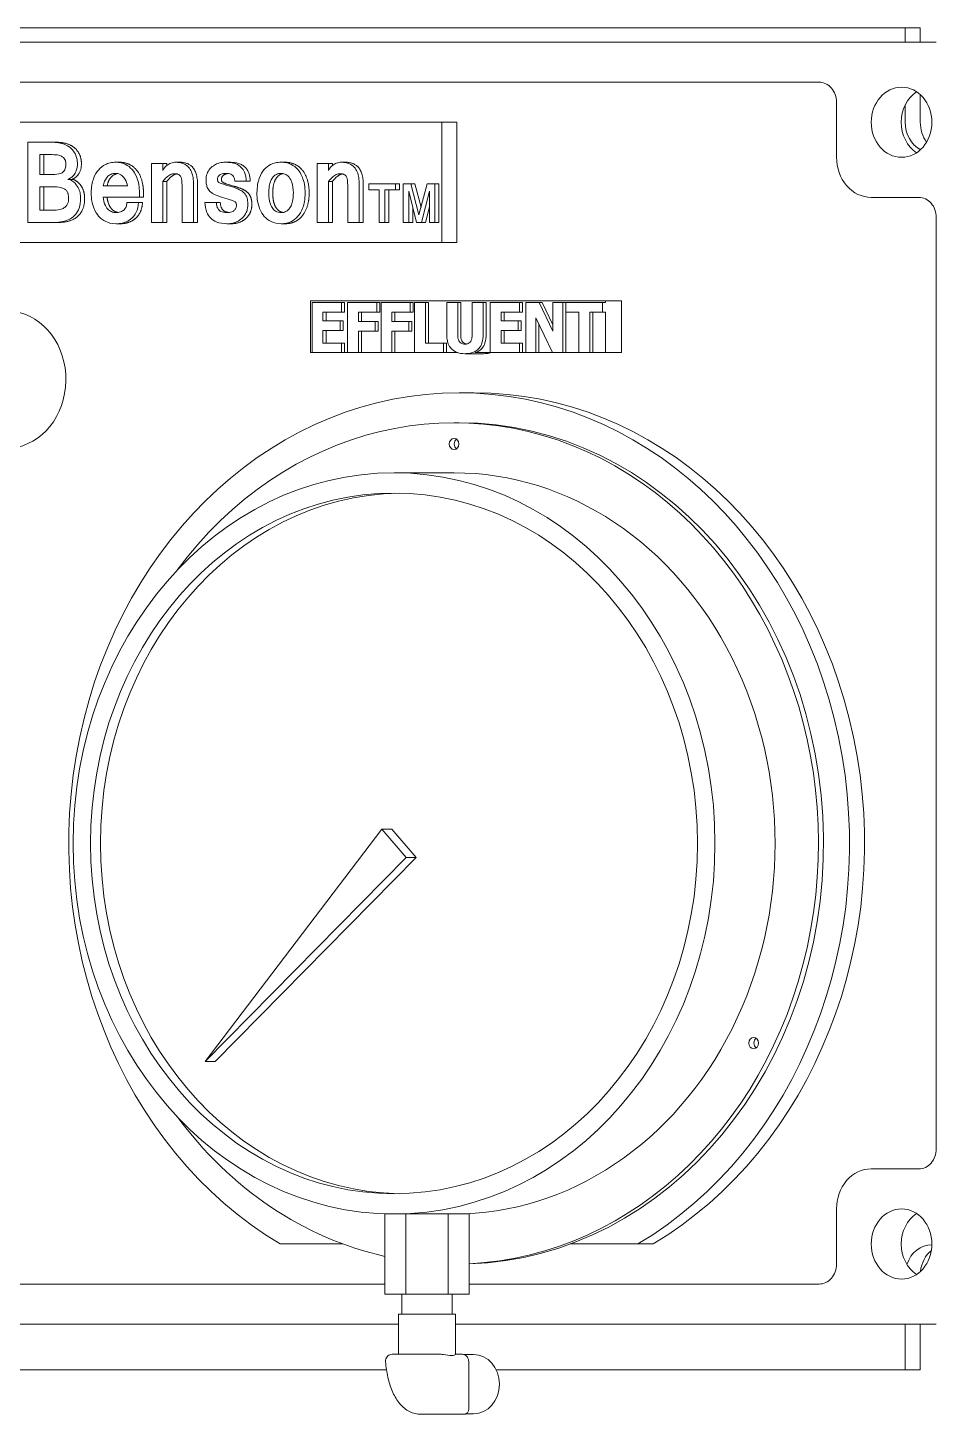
# Model space of a CAD drawing. Header units: inches. Extents: x 12 to 318, y 5 to 204.
# Drawn here: x 233.8 to 239.47, y 79.27 to 87.92 of the extents above; entities that cross this region are included whole.
import ezdxf

# ---------------------------------------------------------------- set-up
doc = ezdxf.new("R2010")
doc.units = ezdxf.units.IN
doc.header["$LTSCALE"] = 9.5
doc.header["$MEASUREMENT"] = 0
doc.layers.add('Visible', color=7, linetype='Continuous', lineweight=18)

msp = doc.modelspace()

# ---------------------------------------------------------------- linework, layer by layer
at = {"layer": 'Visible'}
for p, q in [((239.278264, 87.924298), (228.193139, 87.924298)), ((239.278264, 87.834298), (239.278264, 87.924298)), ((239.278264, 87.924298), (239.372014, 87.924298)), ((239.372014, 87.924298), (239.372014, 87.834298)), ((227.780472, 87.834298), (239.471815, 87.834298)), ((228.511181, 87.584263), (238.741106, 87.584263)), ((239.372014, 87.50661), (239.372014, 87.334298)), ((238.849359, 87.459263), (238.849359, 87.115548)), ((239.278264, 87.334298), (239.278264, 87.442702)), ((230.865688, 87.334263), (236.3866, 87.334263)), ((236.3866, 87.334263), (236.3866, 86.584263)), ((236.48035, 87.334263), (236.3866, 87.334263)), ((236.48035, 87.334263), (236.48035, 86.584263)), ((233.80454, 87.209263), (233.80454, 86.709263)), ((233.961003, 87.209263), (233.80454, 87.209263)), ((233.877731, 87.13234), (233.955744, 87.13234)), ((233.877731, 87.008352), (233.877731, 87.13234)), ((233.902731, 87.13234), (233.902731, 87.008352)), ((233.986003, 87.209263), (233.961003, 87.209263)), ((234.375001, 87.084769), (234.350001, 87.084769)), ((234.646086, 87.076672), (234.574648, 87.076672)), ((234.574648, 87.076672), (234.574648, 86.709263)), ((234.646086, 87.032643), (234.646086, 87.076672)), ((234.671086, 87.076672), (234.646086, 87.076672)), ((234.671086, 87.076672), (234.671086, 87.065385)), ((234.751728, 87.084769), (234.726728, 87.084769)), ((235.061838, 87.084769), (235.036838, 87.084769)), ((235.408762, 87.084769), (235.383762, 87.084769)), ((235.679847, 87.076672), (235.608409, 87.076672)), ((235.608409, 87.076672), (235.608409, 86.709263)), ((235.704847, 87.076672), (235.679847, 87.076672)), ((235.679847, 87.032643), (235.679847, 87.076672)), ((235.704847, 87.076672), (235.704847, 87.065385)), ((235.785489, 87.084769), (235.760489, 87.084769)), ((233.960565, 87.008352), (233.877731, 87.008352)), ((234.079211, 86.978007), (234.054211, 86.978007)), ((234.646086, 86.709263), (234.646086, 86.964829)), ((234.671086, 86.964829), (234.646086, 86.964829)), ((234.671086, 86.964829), (234.671086, 86.709263)), ((235.095566, 86.96736), (235.166128, 86.96736)), ((235.191128, 86.96736), (235.166128, 86.96736)), ((235.704847, 86.964829), (235.679847, 86.964829)), ((235.679847, 86.709263), (235.679847, 86.964829)), ((235.704847, 86.964829), (235.704847, 86.709263)), ((233.877731, 86.931935), (233.961003, 86.931935)), ((233.877731, 86.786186), (233.877731, 86.931935)), ((233.902731, 86.931935), (233.902731, 86.786186)), ((234.425822, 86.936995), (234.27418, 86.936995)), ((234.500329, 86.867663), (234.500329, 86.892461)), ((234.525329, 86.892461), (234.525329, 86.867663)), ((234.765734, 86.943574), (234.765734, 86.709263)), ((234.837611, 86.709263), (234.837611, 86.946105)), ((234.862611, 86.946105), (234.862611, 86.709263)), ((235.799495, 86.943574), (235.799495, 86.709263)), ((235.871372, 86.709263), (235.871372, 86.946105)), ((235.896372, 86.946105), (235.896372, 86.709263)), ((236.097579, 86.949263), (235.930755, 86.949263)), ((235.930755, 86.949263), (235.930755, 86.91234)), ((235.930755, 86.91234), (235.99639, 86.91234)), ((235.99639, 86.91234), (235.99639, 86.709263)), ((236.031522, 86.91234), (236.097579, 86.91234)), ((236.031522, 86.709263), (236.031522, 86.91234)), ((236.056522, 86.91234), (236.056522, 86.709263)), ((236.122579, 86.949263), (236.097579, 86.949263)), ((236.097579, 86.91234), (236.097579, 86.949263)), ((236.122579, 86.91234), (236.097579, 86.91234)), ((236.122579, 86.949263), (236.122579, 86.91234)), ((236.193724, 86.949263), (236.146601, 86.949263)), ((236.146601, 86.949263), (236.146601, 86.709263)), ((236.18026, 86.905052), (236.229487, 86.709263)), ((236.18026, 86.709263), (236.18026, 86.905052)), ((236.218724, 86.949263), (236.193724, 86.949263)), ((236.244423, 86.75736), (236.193724, 86.949263)), ((236.218724, 86.949263), (236.257026, 86.804284)), ((236.295964, 86.949263), (236.244423, 86.75736)), ((236.25957, 86.709263), (236.309007, 86.905052)), ((236.342877, 86.949263), (236.295964, 86.949263)), ((236.309007, 86.905052), (236.309007, 86.709263)), ((236.367877, 86.949263), (236.342877, 86.949263)), ((236.342877, 86.709263), (236.342877, 86.949263)), ((236.367877, 86.949263), (236.367877, 86.709263)), ((233.968892, 86.786186), (233.877731, 86.786186)), ((234.273304, 86.867663), (234.500329, 86.867663)), ((234.494631, 86.833757), (234.42144, 86.833757)), ((234.519631, 86.833757), (234.494631, 86.833757)), ((234.525329, 86.867663), (234.500329, 86.867663)), ((234.979862, 86.833757), (234.908424, 86.833757)), ((235.004862, 86.833757), (234.979862, 86.833757)), ((236.20526, 86.80562), (236.20526, 86.709263)), ((236.309007, 86.806043), (236.28457, 86.709263)), ((239.065866, 86.865548), (239.363532, 86.865548)), ((233.80454, 86.709263), (233.968892, 86.709263)), ((233.993892, 86.709263), (233.968892, 86.709263)), ((234.380261, 86.701166), (234.355261, 86.701166)), ((234.574648, 86.709263), (234.646086, 86.709263)), ((234.671086, 86.709263), (234.646086, 86.709263)), ((234.765734, 86.709263), (234.837611, 86.709263)), ((234.862611, 86.709263), (234.837611, 86.709263)), ((235.07148, 86.701166), (235.04648, 86.701166)), ((235.408762, 86.701166), (235.383762, 86.701166)), ((235.608409, 86.709263), (235.679847, 86.709263)), ((235.704847, 86.709263), (235.679847, 86.709263)), ((235.799495, 86.709263), (235.871372, 86.709263)), ((235.896372, 86.709263), (235.871372, 86.709263)), ((235.99639, 86.709263), (236.031522, 86.709263)), ((236.056522, 86.709263), (236.031522, 86.709263)), ((236.146601, 86.709263), (236.18026, 86.709263)), ((236.20526, 86.709263), (236.18026, 86.709263)), ((236.229487, 86.709263), (236.25957, 86.709263)), ((236.28457, 86.709263), (236.25957, 86.709263)), ((236.309007, 86.709263), (236.342877, 86.709263)), ((236.367877, 86.709263), (236.342877, 86.709263)), ((239.471785, 86.740548), (239.471785, 80.928048)), ((236.3866, 86.584263), (231.786123, 86.584263)), ((236.48035, 86.584263), (236.3866, 86.584263)), ((235.56842, 86.219263), (237.408724, 86.219263)), ((235.56842, 85.896763), (235.56842, 86.219263)), ((235.760988, 86.209763), (235.577787, 86.209763)), ((235.577787, 86.209763), (235.577787, 85.896763)), ((235.779738, 86.209763), (235.760988, 86.209763)), ((235.760988, 86.150156), (235.760988, 86.209763)), ((235.779738, 86.150156), (235.779738, 86.209763)), ((235.980552, 86.209763), (235.799109, 86.209763)), ((235.799109, 86.209763), (235.799109, 85.896763)), ((235.999302, 86.209763), (235.980552, 86.209763)), ((235.980552, 86.150156), (235.980552, 86.209763)), ((235.999302, 86.150156), (235.999302, 86.209763)), ((236.189132, 86.209763), (236.007689, 86.209763)), ((236.007689, 86.209763), (236.007689, 85.896763)), ((236.207882, 86.209763), (236.189132, 86.209763)), ((236.189132, 86.150156), (236.189132, 86.209763)), ((236.207882, 86.150156), (236.207882, 86.209763)), ((236.284366, 86.209763), (236.21627, 86.209763)), ((236.21627, 86.209763), (236.21627, 85.896763)), ((236.303116, 86.209763), (236.284366, 86.209763)), ((236.284366, 85.95637), (236.284366, 86.209763)), ((236.303116, 85.95637), (236.303116, 86.209763)), ((236.485698, 86.209763), (236.417602, 86.209763)), ((236.417602, 86.209763), (236.417602, 86.009889)), ((236.504448, 86.209763), (236.485698, 86.209763)), ((236.485698, 86.014455), (236.485698, 86.209763)), ((236.504448, 86.014455), (236.504448, 86.209763)), ((236.644735, 86.209763), (236.576639, 86.209763)), ((236.576639, 86.209763), (236.576639, 86.014455)), ((236.644735, 86.010143), (236.644735, 86.209763)), ((236.663485, 86.209763), (236.644735, 86.209763)), ((236.663485, 86.010143), (236.663485, 86.209763)), ((236.872207, 86.209763), (236.689007, 86.209763)), ((236.689007, 86.209763), (236.689007, 85.896763)), ((236.890957, 86.209763), (236.872207, 86.209763)), ((236.872207, 86.150156), (236.872207, 86.209763)), ((236.890957, 86.150156), (236.890957, 86.209763)), ((236.9938, 86.209763), (236.910328, 86.209763)), ((236.910328, 86.209763), (236.910328, 85.896763)), ((237.01255, 86.209763), (236.9938, 86.209763)), ((237.080348, 86.030434), (236.9938, 86.209763)), ((237.080348, 86.069285), (237.01255, 86.209763)), ((237.142513, 86.209763), (237.080348, 86.209763)), ((237.080348, 86.209763), (237.080348, 86.030434)), ((237.161263, 86.209763), (237.142513, 86.209763)), ((237.142513, 85.896763), (237.142513, 86.209763)), ((237.161263, 85.896763), (237.161263, 86.209763)), ((237.389974, 86.209763), (237.161523, 86.209763)), ((237.161523, 86.209763), (237.161523, 86.150156)), ((237.408724, 86.209763), (237.389974, 86.209763)), ((237.389974, 86.150156), (237.389974, 86.209763)), ((237.408724, 86.219263), (237.408724, 86.209763)), ((237.508724, 86.219263), (237.408724, 86.219263)), ((237.508724, 86.219263), (237.508724, 86.209763)), ((237.508724, 86.209763), (237.508724, 85.896763)), ((235.645444, 86.095114), (235.645444, 86.150156)), ((235.645444, 86.150156), (235.760988, 86.150156)), ((235.751981, 86.095114), (235.645444, 86.095114)), ((235.664194, 86.095114), (235.664194, 86.150156)), ((235.770731, 86.095114), (235.751981, 86.095114)), ((235.751981, 86.035507), (235.751981, 86.095114)), ((235.779738, 86.150156), (235.760988, 86.150156)), ((235.770731, 86.035507), (235.770731, 86.095114)), ((235.866765, 86.091056), (235.866765, 86.150156)), ((235.866765, 86.150156), (235.980552, 86.150156)), ((235.885515, 86.091056), (235.885515, 86.150156)), ((235.999302, 86.150156), (235.980552, 86.150156)), ((236.075346, 86.150156), (236.189132, 86.150156)), ((236.075346, 86.091056), (236.075346, 86.150156)), ((236.094096, 86.091056), (236.094096, 86.150156)), ((236.207882, 86.150156), (236.189132, 86.150156)), ((236.756663, 86.095114), (236.756663, 86.150156)), ((236.756663, 86.150156), (236.872207, 86.150156)), ((236.8632, 86.095114), (236.756663, 86.095114)), ((236.775413, 86.095114), (236.775413, 86.150156)), ((236.88195, 86.095114), (236.8632, 86.095114)), ((236.8632, 86.035507), (236.8632, 86.095114)), ((236.890957, 86.150156), (236.872207, 86.150156)), ((236.88195, 86.035507), (236.88195, 86.095114)), ((236.972493, 85.896763), (236.972493, 86.114899)), ((236.972493, 86.114899), (237.077053, 85.896763)), ((237.161523, 86.150156), (237.241701, 86.150156)), ((237.241701, 86.150156), (237.241701, 85.896763)), ((237.309797, 85.896763), (237.309797, 86.150156)), ((237.309797, 86.150156), (237.389974, 86.150156)), ((237.328547, 85.896763), (237.328547, 86.150156)), ((237.408724, 86.150156), (237.389974, 86.150156)), ((237.408724, 86.150156), (237.408724, 85.896763)), ((235.645444, 85.95637), (235.645444, 86.035507)), ((235.645444, 86.035507), (235.751981, 86.035507)), ((235.664194, 85.95637), (235.664194, 86.035507)), ((235.770731, 86.035507), (235.751981, 86.035507)), ((235.971545, 86.091056), (235.866765, 86.091056)), ((235.866765, 85.896763), (235.866765, 86.031449)), ((235.866765, 86.031449), (235.971545, 86.031449)), ((235.885515, 85.896763), (235.885515, 86.031449)), ((235.971545, 86.031449), (235.971545, 86.091056)), ((235.990295, 86.091056), (235.971545, 86.091056)), ((235.990295, 86.031449), (235.971545, 86.031449)), ((235.990295, 86.031449), (235.990295, 86.091056)), ((236.180126, 86.091056), (236.075346, 86.091056)), ((236.075346, 85.896763), (236.075346, 86.031449)), ((236.075346, 86.031449), (236.180126, 86.031449)), ((236.094096, 85.896763), (236.094096, 86.031449)), ((236.180126, 86.031449), (236.180126, 86.091056)), ((236.198876, 86.091056), (236.180126, 86.091056)), ((236.198876, 86.031449), (236.180126, 86.031449)), ((236.198876, 86.031449), (236.198876, 86.091056)), ((236.756663, 86.035507), (236.8632, 86.035507)), ((236.756663, 85.95637), (236.756663, 86.035507)), ((236.775413, 85.95637), (236.775413, 86.035507)), ((236.88195, 86.035507), (236.8632, 86.035507)), ((236.991243, 85.896763), (236.991243, 86.075782)), ((235.760988, 85.95637), (235.645444, 85.95637)), ((235.760988, 85.896763), (235.760988, 85.95637)), ((235.779738, 85.95637), (235.760988, 85.95637)), ((235.779738, 85.896763), (235.779738, 85.95637)), ((236.397054, 85.95637), (236.284366, 85.95637)), ((236.415804, 85.95637), (236.397054, 85.95637)), ((236.397054, 85.896763), (236.397054, 85.95637)), ((236.415804, 85.896763), (236.415804, 85.95637)), ((236.872207, 85.95637), (236.756663, 85.95637)), ((236.890957, 85.95637), (236.872207, 85.95637)), ((236.872207, 85.896763), (236.872207, 85.95637)), ((236.890957, 85.896763), (236.890957, 85.95637)), ((235.577787, 85.896763), (235.56842, 85.896763)), ((235.577787, 85.896763), (235.760988, 85.896763)), ((235.779738, 85.896763), (235.760988, 85.896763)), ((235.799109, 85.896763), (235.779738, 85.896763)), ((235.799109, 85.896763), (235.866765, 85.896763)), ((235.885515, 85.896763), (235.866765, 85.896763)), ((236.007689, 85.896763), (235.885515, 85.896763)), ((236.007689, 85.896763), (236.075346, 85.896763)), ((236.094096, 85.896763), (236.075346, 85.896763)), ((236.21627, 85.896763), (236.094096, 85.896763)), ((236.21627, 85.896763), (236.397054, 85.896763)), ((236.415804, 85.896763), (236.397054, 85.896763)), ((236.485722, 85.896763), (236.415804, 85.896763)), ((236.649918, 85.890168), (236.531168, 85.890168)), ((236.689007, 85.896763), (236.595881, 85.896763)), ((236.689007, 85.896763), (236.872207, 85.896763)), ((236.890957, 85.896763), (236.872207, 85.896763)), ((236.910328, 85.896763), (236.890957, 85.896763)), ((236.910328, 85.896763), (236.972493, 85.896763)), ((236.991243, 85.896763), (236.972493, 85.896763)), ((237.077053, 85.896763), (236.991243, 85.896763)), ((237.077053, 85.896763), (237.142513, 85.896763)), ((237.161263, 85.896763), (237.142513, 85.896763)), ((237.241701, 85.896763), (237.161263, 85.896763)), ((237.241701, 85.896763), (237.309797, 85.896763)), ((237.328547, 85.896763), (237.309797, 85.896763)), ((237.408724, 85.896763), (237.328547, 85.896763)), ((237.414974, 85.896763), (237.408724, 85.896763)), ((237.508724, 85.896763), (237.414974, 85.896763)), ((236.588572, 85.646763), (236.494822, 85.646763)), ((236.494822, 85.459263), (236.463572, 85.459263)), ((236.463572, 85.146763), (236.088572, 85.146763)), ((234.9097, 81.473018), (236.012026, 82.922651)), ((236.074526, 82.922651), (236.012026, 82.922651)), ((236.012026, 82.922651), (236.165119, 82.745874)), ((236.074526, 82.922651), (236.227619, 82.745874)), ((236.165119, 82.745874), (234.9097, 81.473018)), ((236.227619, 82.745874), (234.9722, 81.473018)), ((236.227619, 82.745874), (236.165119, 82.745874)), ((234.9722, 81.473018), (234.9097, 81.473018)), ((239.363532, 80.803048), (239.065866, 80.803048)), ((236.088572, 80.521763), (236.032031, 80.521763)), ((236.032031, 80.521763), (236.032031, 80.021763)), ((236.163146, 80.521763), (236.088572, 80.521763)), ((236.163146, 80.521763), (236.163146, 80.021763)), ((236.425378, 80.521763), (236.163146, 80.521763)), ((236.425378, 80.521763), (236.425378, 80.021763)), ((236.556494, 80.521763), (236.425378, 80.521763)), ((236.556494, 80.521763), (236.556494, 80.021763)), ((238.849359, 80.553048), (238.849359, 80.209333)), ((235.770224, 80.334333), (235.378856, 80.334333)), ((237.610788, 80.334333), (237.188171, 80.334333)), ((237.704538, 80.334333), (237.610788, 80.334333)), ((236.032031, 80.084333), (230.819136, 80.084333)), ((238.741106, 80.084333), (236.556494, 80.084333)), ((236.032031, 80.021763), (236.163146, 80.021763)), ((236.137282, 80.021763), (236.137282, 79.896763)), ((236.163146, 80.021763), (236.425378, 80.021763)), ((236.425378, 80.021763), (236.556494, 80.021763)), ((236.451243, 80.021763), (236.451243, 79.896763)), ((236.471761, 79.896763), (236.116763, 79.896763)), ((236.116763, 79.896763), (236.116763, 79.646763)), ((236.471761, 79.896763), (236.471761, 79.646113)), ((236.116763, 79.834298), (230.734404, 79.834298)), ((239.471815, 79.834298), (236.471761, 79.834298)), ((239.278264, 79.549298), (239.278264, 79.834298)), ((239.372014, 79.834298), (239.372014, 79.549298)), ((236.185875, 79.646763), (236.080958, 79.646763)), ((236.331641, 79.646763), (236.226724, 79.646763)), ((236.368226, 79.646763), (236.331641, 79.646763)), ((236.50822, 79.646763), (236.471761, 79.646763)), ((236.523216, 79.644522), (236.585378, 79.644522)), ((230.988239, 79.549298), (236.041097, 79.549298)), ((236.55447, 79.600513), (236.55447, 79.301829)), ((236.725596, 79.549298), (239.278264, 79.549298)), ((239.372014, 79.549298), (239.278264, 79.549298)), ((236.252805, 79.271763), (236.523342, 79.271763)), ((236.535746, 79.274003), (236.585378, 79.274003))]:
    msp.add_line(p, q, dxfattribs=at)
for centre, major_axis, start_param, end_param in [((238.741106, 87.459263), (0, 0.125), 4.71238898, 6.28318531), ((239.442809, 87.334298), (0, -0.21875), 3.65927979, 5.76549818), ((239.442809, 87.334298), (0, 0.19), 1.57079633, 2.70051266), ((239.536559, 87.334298), (0, -0.19), 4.71238898, 5.42078639), ((239.065866, 87.115548), (0, -0.25), 4.71238898, 6.28318531), ((239.363532, 86.740548), (0, 0.125), 4.71238898, 6.28318531), ((233.669475, 85.728872), (0, 0.42942), 3.2341876, 6.15298238), ((236.463572, 82.834263), (0, 2.625), 3.1824788, 7.14836042), ((236.494822, 82.834263), (0, 2.8125), 3.61752935, 8.94884126), ((236.588572, 82.834263), (0, 2.8125), 3.61752935, 6.28318531), ((236.494822, 82.834263), (0, 2.625), 3.1687243, 6.28318531), ((236.494822, 85.326659), (0, -0.035), 3.68317357, 5.74160439), ((236.463572, 82.834263), (0, 2.3125), 3.14159265, 6.28318531), ((236.151072, 82.834263), (0, 2.186419), 0.01650463, 3.12508802), ((238.36412, 81.588065), (0, -0.035), 3.68317357, 5.74160439), ((236.463572, 82.834263), (0, -2.625), 5.41801019, 6.09219719), ((239.363532, 80.928048), (0, -0.125), 0, 1.57079633), ((239.065866, 80.553048), (0, 0.25), 0, 1.57079633), ((239.442809, 80.334298), (0, -0.21875), 3.65927979, 5.76549818), ((239.442809, 80.139298), (0, 0.19), 6.27167868, 7.49153036), ((238.741106, 80.209333), (0, -0.125), 0, 1.57079633), ((239.536559, 80.139298), (0, -0.19), 3.75689632, 4.58638942), ((236.585378, 79.459263), (0, -0.18526), 0, 3.14159265)]:
    msp.add_ellipse(centre, major_axis=major_axis, ratio=0.8660254, start_param=start_param, end_param=end_param, dxfattribs=at)
for centre, major_axis in [((239.255309, 87.334298), (0, 0.21875)), ((236.463572, 85.326659), (0, -0.035)), ((236.088572, 82.834263), (0, 2.3125)), ((236.088572, 82.834263), (0, 2.186419)), ((238.33287, 81.588065), (0, -0.035)), ((239.255309, 80.334298), (0, 0.21875))]:
    msp.add_ellipse(centre, major_axis=major_axis, ratio=0.8660254, dxfattribs=at)
for points, degree, knots in [([(233.955744, 87.13234), (233.96884, 87.13234), (233.98355, 87.131475), (234.002784, 87.126904), (234.011462, 87.12429), (234.02461, 87.116124), (234.028338, 87.112316), (234.034657, 87.104076), (234.036591, 87.099322), (234.04005, 87.087536), (234.040768, 87.079085), (234.040768, 87.071105)], 3, [-0.217883978, -0.217883978, -0.217883978, -0.217883978, -0.151492323, -0.151492323, -0.118749394, -0.118749394, -0.094641913, -0.094641913, -0.060812242, -0.060812242, 0, 0, 0, 0]), ([(234.113083, 87.076672), (234.113083, 87.085345), (234.112399, 87.093968), (234.10946, 87.110647), (234.10729, 87.11856), (234.100202, 87.136984), (234.093145, 87.151016), (234.070029, 87.176233), (234.056083, 87.186535), (234.0203, 87.202501), (233.995156, 87.209263), (233.961003, 87.209263)], 3, [-1.37022204, -1.37022204, -1.37022204, -1.37022204, -1.13367687, -1.13367687, -0.90603204, -0.90603204, -0.58386018, -0.58386018, -0.30050429, -0.30050429, 0, 0, 0, 0]), ([(234.040768, 87.071105), (234.040768, 87.065012), (234.040323, 87.058824), (234.038186, 87.047681), (234.036657, 87.04265), (234.031944, 87.032855), (234.028725, 87.028436), (234.0214, 87.021735), (234.016095, 87.017901), (233.993626, 87.009868), (233.97688, 87.008352), (233.960565, 87.008352)], 3, [-0.570946972, -0.570946972, -0.570946972, -0.570946972, -0.453612383, -0.453612383, -0.351244571, -0.351244571, -0.237936486, -0.237936486, -0.143553355, -0.143553355, 0, 0, 0, 0]), ([(234.05304, 86.977987), (234.060293, 86.980861), (234.067354, 86.984477), (234.07993, 86.993198), (234.085465, 86.998103), (234.097387, 87.012133), (234.1027, 87.021684), (234.111259, 87.046439), (234.113083, 87.061598), (234.113083, 87.076672)], 3, [-0.332004447, -0.332004447, -0.332004447, -0.332004447, -0.264558277, -0.264558277, -0.202993513, -0.202993513, -0.114860808, -0.114860808, 0, 0, 0, 0]), ([(234.350001, 87.084769), (234.339172, 87.084769), (234.328402, 87.083656), (234.306237, 87.078586), (234.296475, 87.074785), (234.271527, 87.062385), (234.256796, 87.051071), (234.233923, 87.024402), (234.222394, 87.007157), (234.205796, 86.959933), (234.199674, 86.931601), (234.199674, 86.892967)], 3, [-1.49193162, -1.49193162, -1.49193162, -1.49193162, -1.29030138, -1.29030138, -1.0712515, -1.0712515, -0.64119148, -0.64119148, -0.29439022, -0.29439022, 0, 0, 0, 0]), ([(234.500329, 86.892461), (234.500329, 86.909937), (234.499086, 86.927467), (234.492669, 86.965014), (234.487678, 86.979903), (234.475251, 87.011653), (234.464838, 87.027346), (234.442661, 87.052984), (234.428398, 87.063732), (234.398297, 87.078022), (234.378094, 87.084769), (234.350001, 87.084769)], 3, [-0.953742878, -0.953742878, -0.953742878, -0.953742878, -0.864238922, -0.864238922, -0.757751945, -0.757751945, -0.52950742, -0.52950742, -0.247180323, -0.247180323, 0, 0, 0, 0]), ([(234.726728, 87.084769), (234.716307, 87.084769), (234.705922, 87.083308), (234.686687, 87.076486), (234.678144, 87.071532), (234.660414, 87.056105), (234.652455, 87.045061), (234.646086, 87.032643)], 3, [-0.286997863, -0.286997863, -0.286997863, -0.286997863, -0.195305384, -0.195305384, -0.109970073, -0.109970073, 0, 0, 0, 0]), ([(234.837611, 86.946105), (234.837611, 86.960426), (234.836724, 86.975039), (234.83246, 87.001172), (234.829421, 87.013079), (234.820195, 87.035582), (234.814039, 87.045842), (234.797676, 87.063767), (234.78785, 87.070565), (234.761141, 87.082338), (234.743679, 87.084769), (234.726728, 87.084769)], 3, [-0.549838036, -0.549838036, -0.549838036, -0.549838036, -0.440760651, -0.440760651, -0.347374274, -0.347374274, -0.251258835, -0.251258835, -0.149149172, -0.149149172, 0, 0, 0, 0]), ([(235.036838, 87.084769), (235.024501, 87.084769), (235.012169, 87.083435), (234.986375, 87.076752), (234.97577, 87.071604), (234.960235, 87.062691), (234.949261, 87.055136), (234.930579, 87.032547), (234.925388, 87.02164), (234.91786, 87.000755), (234.915875, 86.987794), (234.915875, 86.974445)], 3, [-0.380184833, -0.380184833, -0.380184833, -0.380184833, -0.319898495, -0.319898495, -0.251008997, -0.251008997, -0.172372504, -0.172372504, -0.101722902, -0.101722902, 0, 0, 0, 0]), ([(235.166128, 86.96736), (235.165903, 86.977386), (235.164985, 86.987459), (235.16139, 87.006075), (235.1589, 87.014649), (235.150578, 87.034095), (235.144053, 87.043947), (235.125909, 87.062206), (235.114251, 87.069225), (235.081409, 87.082218), (235.058395, 87.084769), (235.036838, 87.084769)], 3, [-0.545887419, -0.545887419, -0.545887419, -0.545887419, -0.469637173, -0.469637173, -0.400904814, -0.400904814, -0.30477701, -0.30477701, -0.189676686, -0.189676686, 0, 0, 0, 0]), ([(235.383762, 87.084769), (235.37225, 87.084769), (235.360768, 87.083642), (235.336838, 87.078293), (235.326517, 87.074195), (235.303284, 87.062636), (235.289849, 87.052234), (235.268112, 87.026725), (235.256558, 87.009196), (235.240032, 86.962444), (235.233435, 86.933734), (235.233435, 86.892967)], 3, [-1.56801299, -1.56801299, -1.56801299, -1.56801299, -1.35973826, -1.35973826, -1.12707481, -1.12707481, -0.69333235, -0.69333235, -0.31064426, -0.31064426, 0, 0, 0, 0]), ([(235.534089, 86.892967), (235.534089, 86.910405), (235.532852, 86.927912), (235.526473, 86.965082), (235.521545, 86.979829), (235.507937, 87.0144), (235.496585, 87.029674), (235.476422, 87.052984), (235.462158, 87.063732), (235.432058, 87.078022), (235.411855, 87.084769), (235.383762, 87.084769)], 3, [-0.854658685, -0.854658685, -0.854658685, -0.854658685, -0.788718433, -0.788718433, -0.711388555, -0.711388555, -0.52950742, -0.52950742, -0.247180323, -0.247180323, 0, 0, 0, 0]), ([(235.760489, 87.084769), (235.750068, 87.084769), (235.739683, 87.083308), (235.720447, 87.076486), (235.711905, 87.071532), (235.694175, 87.056105), (235.686216, 87.045061), (235.679847, 87.032643)], 3, [-0.286997863, -0.286997863, -0.286997863, -0.286997863, -0.195305384, -0.195305384, -0.109970073, -0.109970073, 0, 0, 0, 0]), ([(235.871372, 86.946105), (235.871372, 86.960426), (235.870485, 86.975039), (235.866221, 87.001172), (235.863182, 87.013079), (235.853956, 87.035582), (235.8478, 87.045842), (235.831437, 87.063767), (235.82161, 87.070565), (235.794902, 87.082338), (235.77744, 87.084769), (235.760489, 87.084769)], 3, [-0.549838036, -0.549838036, -0.549838036, -0.549838036, -0.440760651, -0.440760651, -0.347374274, -0.347374274, -0.251258835, -0.251258835, -0.149149172, -0.149149172, 0, 0, 0, 0]), ([(234.133244, 86.85906), (234.133244, 86.870832), (234.131974, 86.882421), (234.126913, 86.905518), (234.12325, 86.916154), (234.111632, 86.938229), (234.102393, 86.950899), (234.079597, 86.970136), (234.072946, 86.973417), (234.063719, 86.977075), (234.058438, 86.978171), (234.05304, 86.977987)], 3, [-0.236404936, -0.236404936, -0.236404936, -0.236404936, -0.1893821, -0.1893821, -0.141231453, -0.141231453, -0.08584592, -0.08584592, -0.047520192, -0.047520192, 0, 0, 0, 0]), ([(234.079211, 86.978007), (234.093577, 86.978007), (234.125373, 86.953696), (234.147725, 86.920295), (234.158244, 86.879809), (234.158244, 86.85906)], 2, [0.03921569, 0.03921569, 0.03921569, 1, 2, 3, 4, 4, 4]), ([(234.27418, 86.936995), (234.275772, 86.947562), (234.278516, 86.957783), (234.286786, 86.976455), (234.292007, 86.984566), (234.305387, 86.999441), (234.312901, 87.005146), (234.3303, 87.013492), (234.340017, 87.015437), (234.350001, 87.015437)], 3, [-0.311667492, -0.311667492, -0.311667492, -0.311667492, -0.237050543, -0.237050543, -0.16576507, -0.16576507, -0.087852602, -0.087852602, 0, 0, 0, 0]), ([(234.362502, 87.014354), (234.341432, 87.010583), (234.30444, 86.971915), (234.29918, 86.936995)], 2, [0.22302545, 0.22302545, 0.22302545, 1, 2, 2, 2]), ([(234.350001, 87.015437), (234.35711, 87.015437), (234.364153, 87.014458), (234.377529, 87.010082), (234.383642, 87.006871), (234.399875, 86.994588), (234.407172, 86.984191), (234.418604, 86.964871), (234.423221, 86.95137), (234.425822, 86.936995)], 3, [-0.251457438, -0.251457438, -0.251457438, -0.251457438, -0.21404187, -0.21404187, -0.178283825, -0.178283825, -0.111899249, -0.111899249, 0, 0, 0, 0]), ([(234.646086, 86.964829), (234.653346, 86.974526), (234.661427, 86.983867), (234.677587, 86.998292), (234.685658, 87.003999), (234.702219, 87.011446), (234.710389, 87.013412), (234.718839, 87.013412)], 3, [-0.254147783, -0.254147783, -0.254147783, -0.254147783, -0.156374809, -0.156374809, -0.074354364, -0.074354364, 0, 0, 0, 0]), ([(234.718839, 87.013412), (234.724195, 87.013412), (234.729713, 87.012907), (234.739421, 87.01034), (234.743789, 87.008484), (234.751437, 87.002921), (234.753958, 86.999869), (234.758739, 86.992522), (234.760765, 86.986751), (234.764852, 86.970013), (234.765734, 86.956684), (234.765734, 86.943574)], 3, [-0.243715019, -0.243715019, -0.243715019, -0.243715019, -0.209104446, -0.209104446, -0.179401679, -0.179401679, -0.150757457, -0.150757457, -0.099891353, -0.099891353, 0, 0, 0, 0]), ([(234.915875, 86.974445), (234.915875, 86.964623), (234.916584, 86.95454), (234.919921, 86.937844), (234.922234, 86.92986), (234.932351, 86.91015), (234.939637, 86.903169), (234.95135, 86.893087), (234.964251, 86.881844), (235.019307, 86.865639)], 3, [-1.28758631, -1.28758631, -1.28758631, -1.28758631, -1.00763885, -1.00763885, -0.79953504, -0.79953504, -0.49991727, -0.49991727, 0, 0, 0, 0]), ([(235.06664, 86.934971), (235.036137, 86.943425), (235.020067, 86.948672), (235.001173, 86.956289), (234.996669, 86.958764), (234.992241, 86.962197), (234.990878, 86.963427), (234.989366, 86.965497), (234.988918, 86.96627), (234.987289, 86.970973), (234.987313, 86.975342), (234.987313, 86.979506)], 3, [-0.131420243, -0.131420243, -0.131420243, -0.131420243, -0.085737183, -0.085737183, -0.052375851, -0.052375851, -0.038599816, -0.038599816, -0.031728135, -0.031728135, 0, 0, 0, 0]), ([(234.987313, 86.979506), (234.987313, 86.981666), (234.987495, 86.983813), (234.988281, 86.987951), (234.98886, 86.989902), (234.99111, 86.995271), (234.9932, 86.99827), (234.999601, 87.004829), (235.00449, 87.007809), (235.019159, 87.014135), (235.030355, 87.015437), (235.040782, 87.015437)], 3, [-0.199332402, -0.199332402, -0.199332402, -0.199332402, -0.182867861, -0.182867861, -0.167049192, -0.167049192, -0.137423155, -0.137423155, -0.091748754, -0.091748754, 0, 0, 0, 0]), ([(235.052951, 87.014698), (235.03723, 87.012772), (235.012313, 86.996206), (235.012313, 86.979506)], 2, [0.27717625, 0.27717625, 0.27717625, 1, 2, 2, 2]), ([(235.040782, 87.015437), (235.05127, 87.015437), (235.061576, 87.013984), (235.074955, 87.007846), (235.079207, 87.005008), (235.086422, 86.997524), (235.089197, 86.993166), (235.093912, 86.981686), (235.095174, 86.974533), (235.095566, 86.96736)], 3, [-0.223385569, -0.223385569, -0.223385569, -0.223385569, -0.140059831, -0.140059831, -0.096765916, -0.096765916, -0.05477189, -0.05477189, 0, 0, 0, 0]), ([(235.307065, 86.892967), (235.307065, 86.90645), (235.307829, 86.920429), (235.312132, 86.947415), (235.315308, 86.957596), (235.323566, 86.978751), (235.329475, 86.987305), (235.342082, 87.001888), (235.349437, 87.006544), (235.364391, 87.013636), (235.373984, 87.015437), (235.383762, 87.015437)], 3, [-0.22807944, -0.22807944, -0.22807944, -0.22807944, -0.205294754, -0.205294754, -0.181748055, -0.181748055, -0.142221383, -0.142221383, -0.086038211, -0.086038211, 0, 0, 0, 0]), ([(235.396143, 87.014359), (235.386378, 87.012624), (235.364058, 87.000761), (235.34346, 86.970396), (235.332065, 86.92485), (235.332065, 86.892967)], 2, [0.38328199, 0.38328199, 0.38328199, 1, 2, 3, 4, 4, 4]), ([(235.383762, 87.015437), (235.389152, 87.015437), (235.39451, 87.01486), (235.406399, 87.012011), (235.411301, 87.009746), (235.422063, 87.004101), (235.428625, 86.99849), (235.441798, 86.982051), (235.447223, 86.970711), (235.457473, 86.939933), (235.46046, 86.918714), (235.46046, 86.892967)], 3, [-0.485256347, -0.485256347, -0.485256347, -0.485256347, -0.453784115, -0.453784115, -0.414355835, -0.414355835, -0.320828378, -0.320828378, -0.196193606, -0.196193606, 0, 0, 0, 0]), ([(235.679847, 86.964829), (235.687107, 86.974526), (235.695188, 86.983867), (235.711348, 86.998292), (235.719419, 87.003999), (235.73598, 87.011446), (235.74415, 87.013412), (235.7526, 87.013412)], 3, [-0.254147783, -0.254147783, -0.254147783, -0.254147783, -0.156374809, -0.156374809, -0.074354364, -0.074354364, 0, 0, 0, 0]), ([(235.7526, 87.013412), (235.757956, 87.013412), (235.763473, 87.012907), (235.773182, 87.01034), (235.77755, 87.008484), (235.785198, 87.002921), (235.787719, 86.999869), (235.7925, 86.992522), (235.794526, 86.986751), (235.798613, 86.970013), (235.799495, 86.956684), (235.799495, 86.943574)], 3, [-0.243715019, -0.243715019, -0.243715019, -0.243715019, -0.209104446, -0.209104446, -0.179401679, -0.179401679, -0.150757457, -0.150757457, -0.099891353, -0.099891353, 0, 0, 0, 0]), ([(233.961003, 86.931935), (233.976361, 86.931935), (233.994198, 86.930948), (234.013869, 86.926014), (234.024673, 86.923166), (234.037401, 86.915162), (234.042411, 86.911508), (234.051195, 86.899683), (234.053394, 86.893768), (234.05742, 86.879489), (234.058299, 86.869007), (234.058299, 86.85906)], 3, [-0.627216897, -0.627216897, -0.627216897, -0.627216897, -0.26355814, -0.26355814, -0.153530989, -0.153530989, -0.114232774, -0.114232774, -0.075797609, -0.075797609, 0, 0, 0, 0]), ([(234.199674, 86.892967), (234.199674, 86.876204), (234.200809, 86.859312), (234.205381, 86.83197), (234.208644, 86.816853), (234.22475, 86.775106), (234.236372, 86.759156), (234.257952, 86.734277), (234.272814, 86.72308), (234.303867, 86.7084), (234.325118, 86.701166), (234.355261, 86.701166)], 3, [-1.15207317, -1.15207317, -1.15207317, -1.15207317, -0.93289171, -0.93289171, -0.78803686, -0.78803686, -0.5752915, -0.5752915, -0.26521632, -0.26521632, 0, 0, 0, 0]), ([(235.176647, 86.821105), (235.176647, 86.831402), (235.175816, 86.841835), (235.171285, 86.863202), (235.167835, 86.871193), (235.158413, 86.888777), (235.150684, 86.895992), (235.139078, 86.905628), (235.123345, 86.919208), (235.06664, 86.934971)], 3, [-1.26579165, -1.26579165, -1.26579165, -1.26579165, -1.09964579, -1.09964579, -0.91097669, -0.91097669, -0.51319308, -0.51319308, 0, 0, 0, 0]), ([(235.233435, 86.892967), (235.233435, 86.875545), (235.234613, 86.85798), (235.240564, 86.822462), (235.244969, 86.808189), (235.258668, 86.77281), (235.269605, 86.75739), (235.290744, 86.732969), (235.30505, 86.722191), (235.341042, 86.705122), (235.362186, 86.701166), (235.383762, 86.701166)], 3, [-0.559807611, -0.559807611, -0.559807611, -0.559807611, -0.508752242, -0.508752242, -0.453813618, -0.453813618, -0.343491309, -0.343491309, -0.189844967, -0.189844967, 0, 0, 0, 0]), ([(235.383762, 86.770497), (235.378148, 86.770497), (235.372531, 86.771062), (235.360441, 86.773951), (235.355568, 86.776232), (235.344309, 86.782403), (235.337406, 86.788585), (235.326173, 86.80297), (235.32011, 86.812844), (235.310391, 86.844665), (235.307065, 86.864801), (235.307065, 86.892967)], 3, [-0.87203894, -0.87203894, -0.87203894, -0.87203894, -0.787716776, -0.787716776, -0.686621698, -0.686621698, -0.437031514, -0.437031514, -0.214626715, -0.214626715, 0, 0, 0, 0]), ([(235.332065, 86.892967), (235.332065, 86.861085), (235.34346, 86.814526), (235.364058, 86.785174), (235.386126, 86.773255), (235.396144, 86.771534)], 2, [0, 0, 0, 1, 2, 3, 3.62422726, 3.62422726, 3.62422726]), ([(235.383762, 86.701166), (235.395059, 86.701166), (235.406314, 86.702279), (235.43016, 86.707589), (235.440399, 86.711701), (235.463501, 86.723062), (235.477136, 86.733609), (235.499143, 86.759378), (235.5109, 86.777075), (235.527541, 86.824133), (235.534089, 86.852766), (235.534089, 86.892967)], 3, [-1.52764829, -1.52764829, -1.52764829, -1.52764829, -1.33812293, -1.33812293, -1.12021306, -1.12021306, -0.68610543, -0.68610543, -0.3063334, -0.3063334, 0, 0, 0, 0]), ([(235.46046, 86.892967), (235.46046, 86.879402), (235.45963, 86.865475), (235.455006, 86.837592), (235.451519, 86.827049), (235.445541, 86.811832), (235.440646, 86.801637), (235.425569, 86.784191), (235.418294, 86.779491), (235.403146, 86.772301), (235.393547, 86.770497), (235.383762, 86.770497)], 3, [-0.322924908, -0.322924908, -0.322924908, -0.322924908, -0.268030343, -0.268030343, -0.208102325, -0.208102325, -0.144086963, -0.144086963, -0.086096364, -0.086096364, 0, 0, 0, 0]), ([(233.968892, 86.709263), (233.986672, 86.709263), (234.004845, 86.710696), (234.03723, 86.717611), (234.051984, 86.722535), (234.082835, 86.739171), (234.094006, 86.749838), (234.11126, 86.770055), (234.118771, 86.783411), (234.13069, 86.817675), (234.133244, 86.838385), (234.133244, 86.85906)], 3, [-0.534957751, -0.534957751, -0.534957751, -0.534957751, -0.44787355, -0.44787355, -0.373731161, -0.373731161, -0.28123866, -0.28123866, -0.157548974, -0.157548974, 0, 0, 0, 0]), ([(234.058299, 86.85906), (234.058299, 86.853026), (234.057839, 86.846967), (234.055734, 86.835698), (234.054208, 86.830515), (234.049029, 86.818769), (234.044944, 86.812883), (234.03327, 86.801442), (234.025415, 86.796923), (234.002131, 86.787905), (233.984749, 86.786186), (233.968892, 86.786186)], 3, [-0.361217471, -0.361217471, -0.361217471, -0.361217471, -0.315406386, -0.315406386, -0.273717942, -0.273717942, -0.215356644, -0.215356644, -0.139521638, -0.139521638, 0, 0, 0, 0]), ([(234.355261, 86.770497), (234.344852, 86.770497), (234.334536, 86.772257), (234.318479, 86.77946), (234.310043, 86.78439), (234.296374, 86.799588), (234.289265, 86.808869), (234.280332, 86.832764), (234.274664, 86.849342), (234.273304, 86.867663)], 3, [-1.96156648, -1.96156648, -1.96156648, -1.96156648, -1.05825772, -1.05825772, -0.46701751, -0.46701751, -0.14011971, -0.14011971, 0, 0, 0, 0]), ([(234.298304, 86.867663), (234.299619, 86.849951), (234.313643, 86.808959), (234.335557, 86.783149), (234.357801, 86.772957), (234.367468, 86.771454)], 2, [0, 0, 0, 1, 2, 3, 3.61124941, 3.61124941, 3.61124941]), ([(234.355261, 86.701166), (234.368013, 86.701166), (234.380695, 86.702504), (234.402998, 86.707749), (234.415041, 86.711561), (234.437315, 86.723438), (234.450264, 86.731823), (234.471909, 86.757174), (234.477614, 86.767986), (234.487915, 86.789476), (234.492374, 86.81059), (234.494631, 86.833757)], 3, [-0.510586724, -0.510586724, -0.510586724, -0.510586724, -0.395857325, -0.395857325, -0.305816844, -0.305816844, -0.233792858, -0.233792858, -0.177640706, -0.177640706, 0, 0, 0, 0]), ([(234.42144, 86.833757), (234.421013, 86.822917), (234.419737, 86.813491), (234.416875, 86.805624), (234.414733, 86.799854), (234.403454, 86.786888), (234.396565, 86.781776), (234.381027, 86.774303), (234.369455, 86.770497), (234.355261, 86.770497)], 3, [-1.35675121, -1.35675121, -1.35675121, -1.35675121, -0.38738366, -0.38738366, -0.25082013, -0.25082013, -0.12489258, -0.12489258, 0, 0, 0, 0]), ([(234.908424, 86.833757), (234.909547, 86.812532), (234.913196, 86.791139), (234.926643, 86.7589), (234.933901, 86.747361), (234.953727, 86.726495), (234.966098, 86.718507), (235.000583, 86.704066), (235.0241, 86.701166), (235.04648, 86.701166)], 3, [-0.594380343, -0.594380343, -0.594380343, -0.594380343, -0.432514362, -0.432514362, -0.322211878, -0.322211878, -0.196916309, -0.196916309, 0, 0, 0, 0]), ([(235.046042, 86.770497), (235.039066, 86.770497), (235.031927, 86.771039), (235.019237, 86.773656), (235.013448, 86.775518), (235.002763, 86.781097), (234.99793, 86.784743), (234.989656, 86.794302), (234.986518, 86.799918), (234.981198, 86.814883), (234.979992, 86.824389), (234.979862, 86.833757)], 3, [-0.287669746, -0.287669746, -0.287669746, -0.287669746, -0.226284129, -0.226284129, -0.174290962, -0.174290962, -0.123175282, -0.123175282, -0.071392159, -0.071392159, 0, 0, 0, 0]), ([(235.019307, 86.865639), (235.066394, 86.851032), (235.075124, 86.847895), (235.086726, 86.843345), (235.092458, 86.840554), (235.098582, 86.83572), (235.100322, 86.834083), (235.102412, 86.831084), (235.103365, 86.829414), (235.10496, 86.823056), (235.105208, 86.819103), (235.105208, 86.815538)], 3, [-0.257258169, -0.257258169, -0.257258169, -0.257258169, -0.188139614, -0.188139614, -0.088980101, -0.088980101, -0.05025383, -0.05025383, -0.027166149, -0.027166149, 0, 0, 0, 0]), ([(235.105208, 86.815538), (235.105208, 86.812526), (235.104932, 86.809545), (235.103753, 86.803743), (235.102879, 86.800995), (235.099397, 86.793105), (235.096058, 86.788625), (235.089327, 86.78201), (235.084672, 86.77807), (235.066876, 86.771536), (235.055994, 86.770497), (235.046042, 86.770497)], 3, [-0.374073525, -0.374073525, -0.374073525, -0.374073525, -0.320709979, -0.320709979, -0.268475703, -0.268475703, -0.163784914, -0.163784914, -0.087573633, -0.087573633, 0, 0, 0, 0]), ([(235.04648, 86.701166), (235.058996, 86.701166), (235.071514, 86.702445), (235.097535, 86.708765), (235.108306, 86.713591), (235.128249, 86.724309), (235.139457, 86.732743), (235.159956, 86.756071), (235.165883, 86.768875), (235.174299, 86.792124), (235.176647, 86.80635), (235.176647, 86.821105)], 3, [-0.343256409, -0.343256409, -0.343256409, -0.343256409, -0.303581547, -0.303581547, -0.258977781, -0.258977781, -0.192017911, -0.192017911, -0.112431426, -0.112431426, 0, 0, 0, 0]), ([(236.417602, 86.009889), (236.417602, 85.999384), (236.418305, 85.988784), (236.421559, 85.969251), (236.423905, 85.960248), (236.431761, 85.940454), (236.437844, 85.930519), (236.451457, 85.91579), (236.46105, 85.907024), (236.493781, 85.892744), (236.512795, 85.890168), (236.531168, 85.890168)], 3, [-0.821877976, -0.821877976, -0.821877976, -0.821877976, -0.654433498, -0.654433498, -0.504909579, -0.504909579, -0.307478412, -0.307478412, -0.16166829, -0.16166829, 0, 0, 0, 0]), ([(236.531168, 85.949775), (236.526625, 85.949775), (236.521999, 85.950199), (236.513711, 85.95224), (236.509966, 85.953698), (236.502852, 85.958125), (236.499674, 85.961077), (236.494634, 85.968121), (236.491815, 85.97319), (236.4866, 85.991532), (236.485698, 86.003459), (236.485698, 86.014455)], 3, [-0.357819749, -0.357819749, -0.357819749, -0.357819749, -0.281802872, -0.281802872, -0.21609433, -0.21609433, -0.146681317, -0.146681317, -0.083787292, -0.083787292, 0, 0, 0, 0]), ([(236.540517, 85.950456), (236.5391, 85.950675), (236.537693, 85.950951), (236.532461, 85.95224), (236.528716, 85.953698), (236.521602, 85.958125), (236.518424, 85.961077), (236.513384, 85.968121), (236.510565, 85.97319), (236.50535, 85.991532), (236.504448, 86.003459), (236.504448, 86.014455)], 3, [-0.305563472, -0.305563472, -0.305563472, -0.305563472, -0.281802872, -0.281802872, -0.21609433, -0.21609433, -0.146681317, -0.146681317, -0.083787292, -0.083787292, 0, 0, 0, 0]), ([(236.576639, 86.014455), (236.576639, 86.006884), (236.57623, 85.999016), (236.57417, 85.985536), (236.572721, 85.979434), (236.568318, 85.968768), (236.565782, 85.964868), (236.559584, 85.958107), (236.55567, 85.95542), (236.54499, 85.950738), (236.537968, 85.949775), (236.531168, 85.949775)], 3, [-0.217363441, -0.217363441, -0.217363441, -0.217363441, -0.17163752, -0.17163752, -0.134758966, -0.134758966, -0.100390194, -0.100390194, -0.059831536, -0.059831536, 0, 0, 0, 0]), ([(236.531168, 85.890168), (236.542144, 85.890168), (236.553297, 85.891056), (236.573487, 85.895251), (236.582753, 85.898255), (236.604007, 85.909086), (236.612644, 85.917012), (236.626812, 85.933872), (236.632766, 85.944848), (236.642653, 85.97388), (236.644735, 85.992145), (236.644735, 86.010143)], 3, [-0.433604472, -0.433604472, -0.433604472, -0.433604472, -0.370673963, -0.370673963, -0.316022801, -0.316022801, -0.237534002, -0.237534002, -0.137141706, -0.137141706, 0, 0, 0, 0]), ([(236.595881, 85.896763), (236.600774, 85.898372), (236.605578, 85.900331), (236.622757, 85.909086), (236.631394, 85.917012), (236.645562, 85.933872), (236.651516, 85.944848), (236.661403, 85.97388), (236.663485, 85.992145), (236.663485, 86.010143)], 3, [-0.345147629, -0.345147629, -0.345147629, -0.345147629, -0.316022801, -0.316022801, -0.237534002, -0.237534002, -0.137141706, -0.137141706, 0, 0, 0, 0]), ([(236.695881, 85.896763), (236.691593, 85.895353), (236.687236, 85.894212), (236.672047, 85.891056), (236.660894, 85.890168), (236.649918, 85.890168)], 3, [0.3451476286, 0.3451476286, 0.3451476286, 0.3451476286, 0.370673963, 0.370673963, 0.4336044716, 0.4336044716, 0.4336044716, 0.4336044716]), ([(236.035755, 79.598514), (236.035494, 79.6022), (236.035587, 79.606144), (236.037024, 79.614578), (236.038397, 79.619115), (236.043022, 79.627928), (236.046228, 79.632166), (236.053906, 79.638901), (236.058145, 79.641486), (236.067197, 79.64517), (236.072093, 79.646229), (236.078199, 79.646711), (236.07959, 79.646763), (236.080958, 79.646763)], 3, [-0.0996467033, -0.0996467033, -0.0996467033, -0.0996467033, -0.0797173627, -0.0797173627, -0.059788022, -0.059788022, -0.0404369291, -0.0404369291, -0.0233806816, -0.0233806816, -0.0053942126, -0.0053942126, 0, 0, 0, 0]), ([(236.185875, 79.646763), (236.192274, 79.646804), (236.198898, 79.646721), (236.205513, 79.646721), (236.212127, 79.646721), (236.219281, 79.646804), (236.226724, 79.646763)], 3, [1.118517942, 1.118517942, 1.118517942, 1.118517942, 1.176718059, 1.176718059, 1.176718059, 1.234918175, 1.234918175, 1.234918175, 1.234918175]), ([(236.368226, 79.646763), (236.37742, 79.646766), (236.386375, 79.645943), (236.416372, 79.64193), (236.434902, 79.637485), (236.447981, 79.637485), (236.46106, 79.637485), (236.469144, 79.64193), (236.471577, 79.645323), (236.47176, 79.645776), (236.471759, 79.646115)], 3, [2.000751798, 2.000751798, 2.000751798, 2.000751798, 2.079672535, 2.079672535, 2.279000165, 2.279000165, 2.279000165, 2.478327794, 2.478327794, 2.514238801, 2.514238801, 2.514238801, 2.514238801]), ([(236.55447, 79.600513), (236.55447, 79.604896), (236.553943, 79.609473), (236.551358, 79.618712), (236.549272, 79.623374), (236.543501, 79.631714), (236.539883, 79.635385), (236.531825, 79.641128), (236.527431, 79.643217), (236.518426, 79.646007), (236.513821, 79.646653), (236.50901, 79.646758), (236.508614, 79.646763), (236.50822, 79.646763)], 3, [-1.04719755, -1.04719755, -1.04719755, -1.04719755, -0.83775804, -0.83775804, -0.62831853, -0.62831853, -0.42703691, -0.42703691, -0.2282757, -0.2282757, -0.01883619, -0.01883619, 0, 0, 0, 0]), ([(236.035755, 79.598514), (236.038058, 79.565999), (236.042699, 79.534016), (236.056546, 79.473107), (236.065739, 79.444185), (236.088701, 79.391052), (236.102443, 79.366813), (236.135273, 79.324539), (236.154453, 79.306367), (236.198467, 79.28048), (236.223267, 79.272565), (236.250066, 79.271783), (236.251435, 79.271763), (236.252805, 79.271763)], 3, [1.71152429, 1.71152429, 1.71152429, 1.71152429, 1.99753796, 1.99753796, 2.28355164, 2.28355164, 2.56956531, 2.56956531, 2.85557898, 2.85557898, 3.12698871, 3.12698871, 3.14159265, 3.14159265, 3.14159265, 3.14159265]), ([(236.55447, 79.301829), (236.55447, 79.298628), (236.553921, 79.295356), (236.551972, 79.289423), (236.550568, 79.286817), (236.547302, 79.282104), (236.545442, 79.280269), (236.541381, 79.276839), (236.539444, 79.275769), (236.5351, 79.273592), (236.533467, 79.273169), (236.529889, 79.272208), (236.528853, 79.272119), (236.527159, 79.271911), (236.526621, 79.271873), (236.525639, 79.271809), (236.525261, 79.271795), (236.524553, 79.271773), (236.524251, 79.271768), (236.523749, 79.271763), (236.523542, 79.271763), (236.523342, 79.271763)], 3, [0.0430406362, 0.0430406362, 0.0430406362, 0.0430406362, 0.0434898537, 0.0434898537, 0.0439623928, 0.0439623928, 0.0445596211, 0.0445596211, 0.0454601413, 0.0454601413, 0.0470974462, 0.0470974462, 0.0501170551, 0.0501170551, 0.0531762755, 0.0531762755, 0.0568948483, 0.0568948483, 0.0612500798, 0.0612500798, 0.0648167937, 0.0648167937, 0.0648167937, 0.0648167937])]:
    msp.add_open_spline(points, degree=degree, knots=knots, dxfattribs=at)
for points in [[(233.986003, 87.209263), (234.01975, 87.209263), (234.07541, 87.19155), (234.115731, 87.157137), (234.138083, 87.107036), (234.138083, 87.076672)], [(234.138083, 87.076672), (234.138083, 87.001804), (234.07809, 86.978007)], [(234.375001, 87.084769), (234.408748, 87.084769), (234.464847, 87.058453), (234.504292, 87.007846), (234.525329, 86.936489), (234.525329, 86.892461)], [(234.751728, 87.084769), (234.862611, 87.084769), (234.862611, 86.946105)], [(235.061838, 87.084769), (235.188498, 87.084769), (235.191128, 86.96736)], [(235.408762, 87.084769), (235.442509, 87.084769), (235.498608, 87.058453), (235.538052, 87.007846), (235.559089, 86.936995), (235.559089, 86.892967)], [(235.785489, 87.084769), (235.896372, 87.084769), (235.896372, 86.946105)], [(234.732193, 87.012168), (234.70164, 87.005636), (234.671086, 86.964829)], [(235.012313, 86.979506), (235.012313, 86.970902), (235.014943, 86.963311), (235.027653, 86.955214), (235.05877, 86.94408), (235.09164, 86.934971)], [(235.765954, 87.012168), (235.735401, 87.005636), (235.704847, 86.964829)], [(235.09164, 86.934971), (235.115307, 86.928392), (235.157381, 86.911692), (235.187184, 86.885882), (235.201647, 86.847421), (235.201647, 86.821105)], [(235.559089, 86.892967), (235.559089, 86.848433), (235.537614, 86.777583), (235.49817, 86.726975), (235.442071, 86.701166), (235.408762, 86.701166)], [(234.158244, 86.85906), (234.158244, 86.786186), (234.073657, 86.709263), (233.993892, 86.709263)], [(234.519631, 86.833757), (234.515687, 86.793271), (234.491582, 86.747218), (234.454767, 86.716854), (234.406995, 86.701166), (234.380261, 86.701166)], [(235.004862, 86.833757), (235.005652, 86.776802), (235.058665, 86.771126)], [(235.201647, 86.821105), (235.201647, 86.795801), (235.183239, 86.751267), (235.148616, 86.719384), (235.100406, 86.701166), (235.07148, 86.701166)]]:
    msp.add_open_spline(points, degree=2, dxfattribs=at)

doc.saveas('drawing.dxf')
